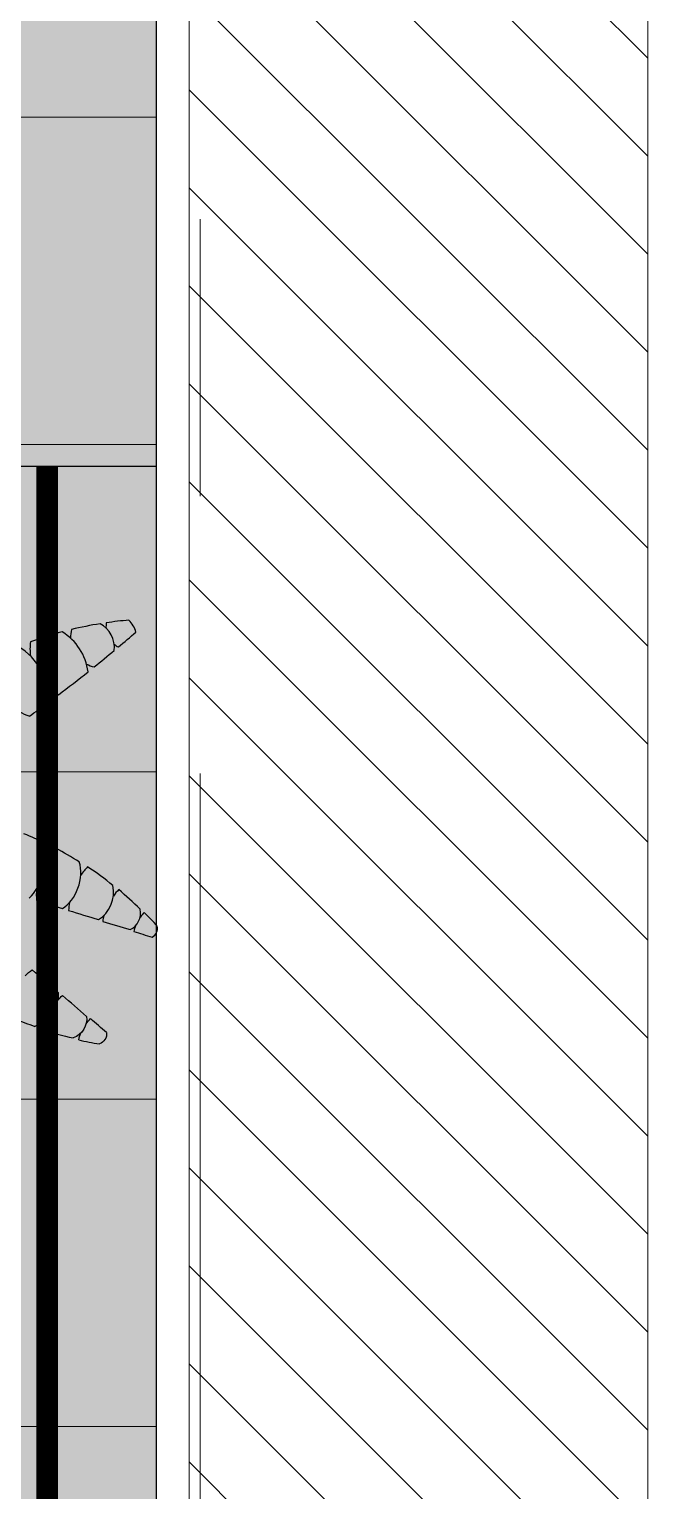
# Model space of a CAD drawing. Header units: millimetres. Extents: x -343543 to 400519, y -115663 to 104219.
# Drawn here: x -231532 to -231249, y -33294 to -32625 of the extents above; entities that cross this region are included whole.
import ezdxf
from ezdxf.xclip import XClip

# ---------------------------------------------------------------- set-up
doc = ezdxf.new("R2010")
doc.units = ezdxf.units.MM
doc.header["$XCLIPFRAME"] = 0
doc.linetypes.add("$0$02'TUONG Xay$0$HIDDEN", pattern=[0.375, 0.25, -0.125])
doc.linetypes.add('XREF MAT BANG TUONG XAY$0$CENTER', pattern=[50.8, 31.75, -6.35, 6.35, -6.35])
doc.layers.get('0').update_dxf_attribs({"color": 231, "lineweight": 0})
for name, color, linetype, lineweight in [('A-FLOR-PRTN', 161, 'Continuous', 9), ('A-PATT', 252, 'Continuous', 9), ('A-SYMBOLS', 10, 'Continuous', 13), ('SME-MEP-XREF-ARCH', 8, 'Continuous', 5), ('XREF MAT BANG TUONG XAY$0$A-GRID', 8, 'XREF MAT BANG TUONG XAY$0$CENTER', 15), ('XREF MAT BANG TUONG XAY$0$A-WALL-INT', 8, 'Continuous', 9)]:
    doc.layers.add(name, color=color, linetype=linetype, lineweight=lineweight)
doc.layers.add('fix lightting yellow', color=2, linetype='Continuous', lineweight=5, true_color=0xffff00)
for name, color, linetype in [('XREF MAT BANG NOI THAT$0$FF-Plants', 8, 'Continuous'), ('XREF MAT BANG TUONG XAY$0$A-FNSH', 8, 'Continuous'), ('XREF MAT BANG TUONG XAY$0$A-FURN', 8, 'Continuous'), ('XREF MAT BANG TUONG XAY$0$A-PATT', 8, 'Continuous')]:
    doc.layers.add(name, color=color, linetype=linetype)

# ---------------------------------------------------------------- blocks, each defined once
blk = doc.blocks.new('XREF MAT BANG TUONG XAY$0$xref_IKIGAI_Cot')
at = {"layer": 'XREF MAT BANG TUONG XAY$0$A-GRID', "color": 8, "ltscale": 20}
blk.add_lwpolyline([(31400, -53920.67), (31400, -27075.56)], dxfattribs=at)
blk = doc.blocks.new('*U253')
at = {"layer": 'XREF MAT BANG TUONG XAY$0$A-PATT'}
h = blk.add_hatch(dxfattribs=at)
h.set_pattern_fill('ANSI31', color=8, scale=10)
h.set_pattern_definition([(45, (39846.79, -11293.564), (-22.45064, 22.45064), [])])
h.paths.add_polyline_path([(-38.7, 47.5), (4361.3, 47.5), (4361.3, -162.5), (-38.7, -162.5)])
at = {"layer": 'XREF MAT BANG TUONG XAY$0$A-WALL-INT', "color": 8}
blk.add_lwpolyline([(-38.7, 47.5), (4361.3, 47.5), (4361.3, -162.5), (-38.7, -162.5)], close=True, dxfattribs=at)
blk = doc.blocks.new('XREF MAT BANG TUONG XAY$0$NNNN')
at = {"layer": 'XREF MAT BANG TUONG XAY$0$A-FURN', "color": 8, "xscale": -1, "rotation": 270}
blk.add_blockref('*U253', (162.5, 12096.43), dxfattribs=at)
blk = doc.blocks.new('XREF MAT BANG NOI THAT$0$YLD.Studio-03-28')
at = {"layer": 'XREF MAT BANG NOI THAT$0$FF-Plants', "color": 8}
for centre, major_axis, ratio, start_param, end_param in [((126.93, 295.28), (154.05, 93.06), 1, 2.093129, 2.150944), ((-28.11, 370.05), (12.47, 1.38), 1, 1.147291, 1.658613), ((-720.71, 297.44), (696.05, 87.86), 1, -0.019775, -0.004764), ((126.93, 295.28), (179.26, 16.06), 1, 2.620889, 2.695191), ((-30.78, 359.39), (11.92, 3.92), 1, 0.563286, 1.731811), ((-28.13, 380.65), (7.38, 7.38), 1, 3.163446, 3.394357), ((-28.13, 380.65), (7.38, 7.38), 1, 4.211477, 4.434646), ((-720.71, 297.44), (-27.98, 701.02), 1, -1.525383, -1.508416), ((-32.66, 330.92), (24.34, 7.22), 1, 0.822084, 1.709786), ((-31.22, 367.37), (9.85, 9.85), 1, 3.076455, 3.363905), ((-31.22, 367.37), (9.85, 9.85), 1, 4.411154, 4.681391), ((126.93, 295.28), (161.17, 80.1), 1, 2.34786, 2.432422), ((-720.71, 297.44), (216.65, 667.29), 1, -1.201138, -1.176629), ((-37.22, 309.64), (25.59, 7.36), 1, 0.581757, 1.74589), ((-31.83, 357.06), (23.56, 1.4), 1, 3.924663, 4.201909), ((-31.83, 357.06), (22.43, 7.35), 1, 4.620625, 4.910204), ((-720.71, 297.44), (-15.94, 701.4), 1, -1.561174, -1.547304), ((-35.33, 339.62), (24.87, 3.43), 1, -1.440259, -1.02539), ((113.3, 163.34), (-5.54, 152.77), 1, 0.097095, 0.15366), ((90.56, 310.2), (4.65, 2.84), 0.874189, -0.631907, 0.605204), ((111.07, 162.3), (-108.1, 108.1), 1, -0.487515, -0.393227), ((64.36, 297.58), (-7.76, 9.92), 0.800189, 3.860592, 5.342894), ((112.08, 162.81), (-49.51, 144.63), 1, -0.132709, -0.045878), ((78.73, 305.04), (-7.5, 12.73), 0.490947, 0.941091, 1.224771), ((78.73, 305.04), (-8.66, 1.18), 0.959793, 3.11439, 4.439794), ((90.56, 310.2), (-4.8, 8.15), 0.490947, 0.894952, 1.248419), ((-3506.28, 4685.53), (4396.41, 3576.45), 1, -1.566496, -1.564955), ((110.16, 161.69), (-108.1, 108.1), 1, -0.371224, -0.289813), ((49.87, 288.97), (-9.31, 11.6), 0.671515, 3.780069, 5.510321), ((64.36, 297.58), (-9.68, 14.44), 0.490947, 0.847911, 1.176828), ((-3507.5, 4685.01), (-3612.43, 4366.89), 1, 3.135264, 3.137574), ((90.56, 310.2), (-4.8, 8.15), 0.490947, 1.706256, 2.018765), ((49.87, 288.97), (-10.5, 13.85), 0.490947, 0.705769, 1.183947), ((78.73, 305.04), (-7.5, 12.73), 0.490947, 1.899231, 2.110255), ((110.16, 161.69), (140.84, 59.44), 1, 1.700812, 1.771763), ((36.77, 280.2), (-11.29, 13.22), 0.490947, 3.820292, 5.530953), ((-3508.52, 4684.49), (-3637.95, 4345.65), 1, 3.126715, 3.12923), ((-3509.43, 4683.88), (4426, 3539.76), 1, -1.56581, -1.563625), ((64.36, 297.58), (-9.68, 14.44), 0.490947, 1.965112, 2.204238), ((49.87, 288.97), (-10.5, 13.85), 0.490947, 1.989445, 2.346129), ((1735.19, -5818.21), (6085.55, 1618.54), 1, 1.570168, 1.571709), ((1733.93, -5818.97), (6080.08, 1638.94), 1, 1.568463, 1.570774), ((-0.63, 379.26), (142.85, 91.9), 1, -1.384301, -1.327735), ((1732.81, -5819.56), (6080.13, 1638.78), 1, 1.570977, 1.573492), ((-1.9, 378.5), (-165.87, 36.57), 1, 2.451966, 2.538798), ((-3.02, 377.92), (155.04, 69.38), 1, -1.435677, -1.341389)]:
    blk.add_ellipse(centre, major_axis=major_axis, ratio=ratio, start_param=start_param, end_param=end_param, dxfattribs=at)
at = {"layer": 'XREF MAT BANG NOI THAT$0$FF-Plants', "color": 8, "extrusion": (0, 0, -1)}
for centre, major_axis, ratio, start_param, end_param in [((117.18, 263.57), (5.58, 2.35), 0.874189, -0.631907, 0.605204), ((104.86, 256.22), (4.54, 8.58), 0.959793, -0.027203, 1.298201), ((117.18, 263.57), (-4.24, 9.61), 0.490947, -1.435337, -1.122828), ((88.81, 248.1), (-6.76, 18.09), 0.490947, -1.176481, -0.937354), ((88.81, 248.1), (-3.93, 13.43), 0.800189, 0.718999, 2.201301), ((104.86, 256.22), (-6.63, 15.02), 0.490947, -1.242361, -1.031338), ((117.18, 263.57), (-4.24, 9.61), 0.490947, 4.036545, 4.390012), ((104.86, 256.22), (-6.63, 15.02), 0.490947, 4.082683, 4.366363)]:
    blk.add_ellipse(centre, major_axis=major_axis, ratio=ratio, start_param=start_param, end_param=end_param, dxfattribs=at)
blk = doc.blocks.new('XREF MAT BANG NOI THAT')
at = {"color": 8}
for points in [[(31379.97, -30825), (30779.97, -30825), (30779.97, -32825), (31379.97, -32825)], [(30779.97, -37785), (31379.97, -37785), (31379.97, -32825), (30779.97, -32825)]]:
    blk.add_lwpolyline(points, close=True, dxfattribs=at)
at = {"color": 8, "rotation": 303.9419082109779}
blk.add_blockref('XREF MAT BANG NOI THAT$0$YLD.Studio-03-28', (31067.25, -33134.28), dxfattribs=at)
blk = doc.blocks.new('01.Xref _MB T1')
at = {"layer": 'XREF MAT BANG TUONG XAY$0$A-FNSH', "color": 8}
blk.add_lwpolyline([(31604.97181, -41745.00014), (31379.9718, -41745.00039), (31379.9718, -40315.00001), (31189.99022, -40315.00001), (31189.99022, -39785.00001), (31379.98019, -39785.00004), (31379.98092, -35715.00001), (31189.99023, -35715.00001), (31189.99023, -35285.00001), (31379.98015, -35285.00001), (31379.96933, -30914.99949), (31289.99246, -30914.99918), (31289.98296, -30824.99967), (25501.66726, -30824.99964), (25501.67699, -30504.99947)], dxfattribs=at)
at = {"layer": 'XREF MAT BANG TUONG XAY$0$A-FURN', "color": 8}
blk.add_lwpolyline([(30779.97428, -37784.99675), (31379.97428, -37784.99675), (31379.97428, -32824.99642), (30779.97428, -32824.99642)], close=True, dxfattribs=at)
at = {"color": 8}
ref = blk.add_blockref('XREF MAT BANG TUONG XAY$0$xref_IKIGAI_Cot', (-0.00927, -0.00001), dxfattribs=at)
XClip(ref).set_block_clipping_path([(-5181.1494167775, -58156.1251844964), (44638.3275875031, -24933.2650512661)])
at = {"layer": 'XREF MAT BANG TUONG XAY$0$A-FURN', "color": 8, "xscale": -1}
blk.add_blockref('XREF MAT BANG TUONG XAY$0$NNNN', (31604.98349, -47357.72853), dxfattribs=at)
at = {"layer": 'A-PATT', "color": 8}
blk.add_blockref('XREF MAT BANG NOI THAT', (0, 0), dxfattribs=at)
blk = doc.blocks.new('TanTang2Ikigai')
at = {"layer": 'A-PATT'}
h = blk.add_hatch(dxfattribs=at)
h.set_pattern_fill('_USER', color=256, scale=150, pattern_type=0)
h.set_pattern_definition([(0, (8810, 9785), (0, 150), [])])
h.paths.add_polyline_path([(19880, 19175), (16410, 19175), (16410, 19085), (16080, 19085), (16080, 19174.98), (8710.01, 19175), (8710, 19085), (8620.02, 19085), (8620.01, 14715), (8810, 14715), (8810, 14285), (8620.01, 14285), (8620.01, 10215), (8810.01, 10215), (8810, 9785), (9895.01, 9785), (9895.01, -2.92), (16080, -2.92), (16080, 415), (16510.01, 415), (16510.01, 0), (20000.15, 0), (20180.22, 9220), (20180.22, 9785), (19880, 9785)])
h.paths.add_polyline_path([(16080, 10215), (16510, 10215), (16510, 9685), (16080, 9685)], flags=16)
h.paths.add_polyline_path([(31379.99, 14285), (31190, 14285), (31190, 14715), (31379.99, 14715), (31379.98, 19085), (31290, 19085), (31289.99, 19175), (23920, 19174.98), (23920, 19085), (23590, 19085), (23590, 19175), (20120, 19175), (20120, 9785), (20180.22, 9785), (20180.22, 9220), (20000.08, 0), (23490.09, 0), (23490.01, 415), (23920, 415), (23920, 0), (30104.99, 0), (30104.99, 9785), (31190, 9785), (31189.99, 10215), (31379.99, 10215)])
h.paths.add_polyline_path([(23920, 10215), (23920, 9685), (23490, 9685), (23490, 10215)], flags=16)
h = blk.add_hatch(dxfattribs=at)
h.set_pattern_fill('AR-SAND', color=256, scale=5, angle=45)
h.set_pattern_definition([(82.5, (0.009, 50000), (-178.6907, 167.37674), [0, -193.04, 0, -215.9, 0, -206.375]), (52.5, (0.009, 50000), (-94.5055, 412.3664), [0, -104.14, 0, -173.99, 0, -66.675]), (12.5, (-110.45, 49889.54), (279.1499, 280.16616), [0, -63.5, 0, -228.6, 0, -298.45]), (2.5, (-110.45, 49889.54), (191.1406, 348.7754), [0, -31.75, 0, -149.86, 0, -171.45])])
h.paths.add_polyline_path([(9895.01, 9785), (9895.01, 0), (16080, 0), (16080, 415), (16510.01, 415), (16510.01, 0), (20000, 0), (20000, 9785), (19880, 9785), (19880, 19175), (16410, 19175), (16410, 19085), (16080, 19085), (16080, 19174.98), (8710.01, 19175), (8710, 19085), (8620.02, 19085), (8620.01, 14715), (8810, 14715), (8810, 14285), (8620.01, 14285), (8620.01, 10215), (8810.01, 10215), (8810, 9785)])
h.paths.add_polyline_path([(30104.99, 9785), (30104.99, 0), (23920, 0), (23920, 415), (23490.01, 415), (23490.01, 0), (20000.15, 0), (20000, 9220), (20000, 9785), (20120, 9785), (20120, 19175), (23590, 19175), (23590, 19085), (23920, 19085), (23920, 19174.98), (31289.99, 19175), (31290, 19085), (31379.98, 19085), (31379.99, 14715), (31190, 14715), (31190, 14285), (31379.99, 14285), (31379.99, 10215), (31189.99, 10215), (31190, 9785)])
h.paths.add_polyline_path([(16510, 10215), (16080, 10215), (16080, 9685), (16510, 9685)], flags=16)
h.paths.add_polyline_path([(23490, 10215), (23920, 10215), (23920, 9685), (23490, 9685)], flags=16)
at = {"layer": 'SME-MEP-XREF-ARCH'}
blk.add_lwpolyline([(23920, 19174.98), (31289.99, 19175), (31290, 19085), (31379.98, 19085), (31379.99, 14715), (31190, 14715), (31190, 14285), (31379.99, 14285), (31379.99, 10215), (31189.99, 10215), (31190, 9785), (30104.99, 9785)], dxfattribs=at)
blk = doc.blocks.new('DenSanTuongT2Ikigai')
at = {"layer": 'fix lightting yellow', "linetype": "$0$02'TUONG Xay$0$HIDDEN", "const_width": 10}
blk.add_lwpolyline([(31329.98, 17175), (31329.98, 12215)], dxfattribs=at)

msp = doc.modelspace()

# ---------------------------------------------------------------- block references
at = {"layer": 'A-SYMBOLS'}
msp.add_blockref('01.Xref _MB T1', (-262854.02, 0), dxfattribs=at)

# ---------------------------------------------------------------- next in the draw order: block references
at = {"layer": 'A-FLOR-PRTN'}
msp.add_blockref('DenSanTuongT2Ikigai', (-262854.03, -50000), dxfattribs=at)
at = {"layer": 'SME-MEP-XREF-ARCH'}
msp.add_blockref('TanTang2Ikigai', (-262854.03, -50000), dxfattribs=at)

doc.saveas('drawing.dxf')
